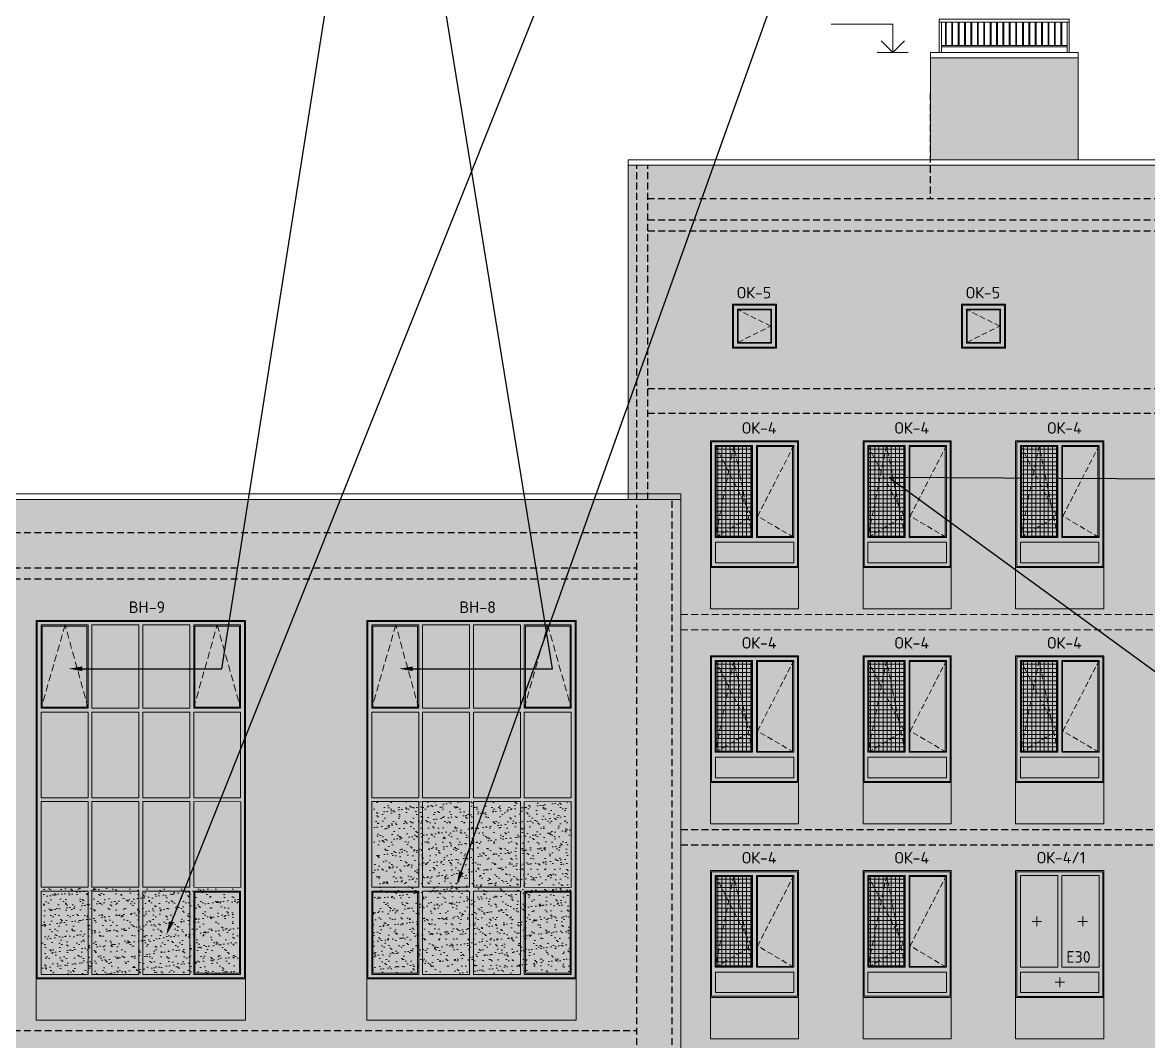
# Model space of a CAD drawing. Header units: millimetres. Extents: x -136099598 to 9192475, y 0 to 779331.
# Drawn here: x -69466 to -49032, y 292554 to 311045 of the extents above; entities that cross this region are included whole.
import ezdxf
from ezdxf import colors
from ezdxf.entities.mleader import LeaderData, LeaderLine
from ezdxf.math import Vec2, Vec3

# ---------------------------------------------------------------- set-up
doc = ezdxf.new("R2010")
doc.units = ezdxf.units.MM
doc.header["$MEASUREMENT"] = 0
doc.linetypes.add('01_base$0$DASHED2', pattern=[0.375, 0.25, -0.125])
doc.linetypes.add('ADSK_Штриховая_ш2 п1', pattern=[3, 2, -1])
doc.layers.get('0').update_dxf_attribs({"color": 250, "lineweight": 9})
doc.layers.get('Defpoints').update_dxf_attribs({"color": 8})
for name, color, linetype, lineweight, true_color in [('!_Окно_00_Штрих_Стекло', 7, 'Continuous', 0, 0x737373), ('RAL 000 80 00', 7, 'Continuous', 0, 0xb9b8b6), ('RAL 100 6030', 7, 'Continuous', 0, 0x989057), ('RAL 7016', 7, 'Continuous', 0, 0x383e42), ('RAL 90 10', 7, 'Continuous', 0, 0xf1ece1)]:
    doc.layers.add(name, color=color, linetype=linetype, lineweight=lineweight, true_color=true_color)
for name, color, linetype in [('PDF _0', 7, 'Continuous'), ('PDF _PDF _0', 7, 'Continuous'), ('PDF _Текст', 7, 'Continuous')]:
    doc.layers.add(name, color=color, linetype=linetype)
for name, color, linetype, lineweight in [('АР-Выноски', 5, 'Continuous', 5), ('Ограждение', 250, 'Continuous', 9), ('Подвал', 250, 'ADSK_Штриховая_ш2 п1', 30), ('пунктир', 251, 'Continuous', 13), ('СТЕНЫ кирпич ЛИДЕР', 250, 'Continuous', 15), ('Фасад_тонкие', 7, 'Continuous', 5), ('фасады', 7, 'Continuous', 9)]:
    doc.layers.add(name, color=color, linetype=linetype, lineweight=lineweight)
doc.styles.add('ICOCPEUR', font='isocpeur.ttf')
doc.styles.add('PDF ISOCPEUR', font='isocpeur.ttf')

# ---------------------------------------------------------------- blocks, each defined once
blk = doc.blocks.new('A$Cbb492947')
at = {"layer": '!_Окно_00_Штрих_Стекло'}
h = blk.add_hatch(color=256, dxfattribs=at)
h.dxf.hatch_style = 1
h.set_gradient(color1=(70, 92, 124), color2=(219, 225, 235), name='CURVED')
h.paths.add_polyline_path([(1493, 89), (1493, 2213), (90, 2212), (90, 88)])
at = {"layer": 'PDF _PDF _0', "lineweight": 0, "true_color": 0x636466}
h = blk.add_hatch(dxfattribs=at)
h.set_pattern_fill('ANSI37', color=251, scale=600, angle=135)
h.paths.add_polyline_path([(746, 564), (746, 2197), (105, 2196), (105, 563)])
at = {"layer": 'RAL 7016'}
h = blk.add_hatch(color=256, dxfattribs=at)
h.dxf.hatch_style = 1
h.paths.add_polyline_path([(1602, 2301), (0, 2301), (0, 0), (1602, 0)])
h.paths.add_polyline_path([(852, 2196), (1493, 2196), (1493, 564), (852, 563)], flags=16)
h.paths.add_polyline_path([(746, 2196), (746, 564), (105, 563), (105, 2196)], flags=16)
h.paths.add_polyline_path([(1512, 459), (1512, 88), (90, 88), (90, 459)], flags=16)
at = {"layer": 'PDF _0', "linetype": 'ADSK_Штриховая_ш2 п1', "lineweight": 0, "ltscale": 50}
for points in [[(766, 552), (427, 2213), (89, 548), (746, 935), (89, 2213)], [(856, 548), (1114, 548), (1513, 548), (856, 935), (1513, 2213)]]:
    blk.add_lwpolyline(points, dxfattribs=at)
at = {"layer": 'PDF _PDF _0', "lineweight": 0}
for points in [[(0, 0), (1602, 0), (1602, 2301), (0, 2301)], [(20, 20), (1582, 20), (1582, 2281), (20, 2281)], [(89, 548), (766, 548), (766, 2213), (89, 2213)], [(105, 563), (746, 564), (746, 2196), (105, 2196)], [(1513, 548), (836, 548), (836, 2213), (1513, 2213)], [(852, 563), (1493, 564), (1493, 2196), (852, 2196)], [(1512, 88), (90, 88), (90, 459), (1512, 459)]]:
    blk.add_lwpolyline(points, close=True, dxfattribs=at)
at = {"layer": 'PDF _Текст', "lineweight": 0, "insert": (574, 2429), "char_height": 210, "attachment_point": 7, "style": 'PDF ISOCPEUR'}
blk.add_mtext('ОК-4', dxfattribs=at)
blk = doc.blocks.new('A$Cbac6e4b7')
at = {"layer": 'RAL 100 6030'}
h = blk.add_hatch(color=256, dxfattribs=at)
h.dxf.hatch_style = 1
h.paths.add_polyline_path([(1602, 748), (0, 748), (0, 0), (1602, 0)])
at = {"layer": 'СТЕНЫ кирпич ЛИДЕР', "ltscale": 100}
blk.add_lwpolyline([(0, 748), (1602, 748), (1602, 0), (0, 0)], close=True, dxfattribs=at)
blk = doc.blocks.new('A$C903fc4ac')
at = {"layer": 'RAL 100 6030'}
h = blk.add_hatch(color=256, dxfattribs=at)
h.dxf.hatch_style = 1
h.paths.add_polyline_path([(3800, 0), (0, 0), (0, -748), (3800, -748)])
at = {"layer": 'СТЕНЫ кирпич ЛИДЕР', "ltscale": 100}
blk.add_lwpolyline([(0, 0), (3800, 0), (3800, -748), (0, -748)], close=True, dxfattribs=at)
blk = doc.blocks.new('A$C51732155')
at = {"layer": '!_Окно_00_Штрих_Стекло'}
h = blk.add_hatch(color=256, dxfattribs=at)
h.dxf.hatch_style = 1
h.set_gradient(color1=(70, 92, 124), color2=(219, 225, 235), name='CURVED')
h.paths.add_polyline_path([(104, 106), (693, 106), (693, 695), (104, 695)])
at = {"layer": 'RAL 7016', "ltscale": 100, "transparency": 33554687}
h = blk.add_hatch(color=256, dxfattribs=at)
h.dxf.hatch_style = 1
h.paths.add_polyline_path([(798, 798), (0, 798), (0, 0), (798, 0)])
h.paths.add_polyline_path([(693, 695), (693, 106), (104, 106), (104, 695)], flags=16)
at = {"layer": 'PDF _0', "lineweight": 0}
blk.add_lwpolyline([(89, 710), (708, 710), (709, 92), (89, 92)], close=True, dxfattribs=at)
at = {"layer": 'PDF _0', "linetype": 'ADSK_Штриховая_ш2 п1', "lineweight": 0, "ltscale": 50}
blk.add_lwpolyline([(104, 106), (693, 401), (104, 695)], dxfattribs=at)
at = {"layer": 'PDF _PDF _0', "lineweight": 0}
for points in [[(0, 0), (798, 0), (798, 798), (0, 798)], [(20, 20), (778, 20), (778, 778), (20, 778)], [(693, 106), (104, 106), (104, 695), (693, 695)]]:
    blk.add_lwpolyline(points, close=True, dxfattribs=at)
at = {"layer": 'PDF _Текст', "lineweight": 0, "insert": (81, 902), "char_height": 210, "attachment_point": 7, "style": 'PDF ISOCPEUR'}
blk.add_mtext('ОК-5', dxfattribs=at)
blk = doc.blocks.new('A$Caad776f9')
at = {"layer": '!_Окно_00_Штрих_Стекло'}
h = blk.add_hatch(color=256, dxfattribs=at)
h.dxf.hatch_style = 1
h.set_gradient(color1=(70, 92, 124), color2=(219, 225, 235), name='CURVED')
h.paths.add_polyline_path([(3620, 0), (3622, 6341), (0, 6341), (0, 0)])
at = {"layer": 'PDF _PDF _0', "lineweight": 0, "true_color": 0x636466}
h = blk.add_hatch(dxfattribs=at)
h.set_pattern_fill('AR-SAND', color=251, scale=100)
h.paths.add_polyline_path([(3600, 21), (3600, 3136), (23, 3135), (23, 20)])
at = {"layer": 'RAL 7016', "ltscale": 100, "transparency": 33554687}
h = blk.add_hatch(color=256, dxfattribs=at)
h.dxf.hatch_style = 1
h.paths.add_polyline_path([(3710, 6420), (-90, 6420), (-90, -80), (3710, -80)])
h.paths.add_polyline_path([(3620, 6341), (3620, 0), (0, 0), (0, 6341)], flags=16)
h = blk.add_hatch(color=256, dxfattribs=at)
h.dxf.hatch_style = 1
h.paths.add_polyline_path([(852, 6341), (0, 6341), (0, 4831), (852, 4831)])
h.paths.add_polyline_path([(832, 6321), (832, 4851), (20, 4851), (20, 6321)], flags=16)
h.paths.add_polyline_path([(257, 6091), (250, 6091)], flags=0)
h = blk.add_hatch(color=256, dxfattribs=at)
h.dxf.hatch_style = 1
h.paths.add_polyline_path([(922, 0), (922, 6341), (852, 6341), (852, 0)])
h = blk.add_hatch(color=256, dxfattribs=at)
h.dxf.hatch_style = 1
h.paths.add_polyline_path([(1845, 0), (1845, 6341), (1775, 6341), (1775, 0)])
h = blk.add_hatch(color=256, dxfattribs=at)
h.dxf.hatch_style = 1
h.paths.add_polyline_path([(2768, 0), (2768, 6341), (2698, 6341), (2698, 0)])
h = blk.add_hatch(color=256, dxfattribs=at)
h.dxf.hatch_style = 1
h.paths.add_polyline_path([(3620, 6341), (2768, 6341), (2768, 4831), (3620, 4831)])
h.paths.add_polyline_path([(3600, 6321), (3600, 4851), (2788, 4851), (2788, 6321)], flags=16)
h.paths.add_polyline_path([(3025, 6091), (3018, 6091)], flags=0)
h = blk.add_hatch(color=256, dxfattribs=at)
h.dxf.hatch_style = 1
h.paths.add_polyline_path([(3621, 4830), (2, 4831), (2, 4761), (3621, 4761)])
h = blk.add_hatch(color=256, dxfattribs=at)
h.dxf.hatch_style = 1
h.paths.add_polyline_path([(3619, 3205), (0, 3206), (0, 3136), (3619, 3136)])
h = blk.add_hatch(color=256, dxfattribs=at)
h.dxf.hatch_style = 1
h.paths.add_polyline_path([(3619, 1579), (0, 1580), (0, 1510), (3619, 1510)])
h = blk.add_hatch(color=256, dxfattribs=at)
h.dxf.hatch_style = 1
h.paths.add_polyline_path([(852, 1510), (0, 1510), (0, 0), (852, 0)])
h.paths.add_polyline_path([(832, 1490), (832, 20), (20, 20), (20, 1490)], flags=16)
h.paths.add_polyline_path([(257, 1260), (250, 1260)], flags=0)
h = blk.add_hatch(color=256, dxfattribs=at)
h.dxf.hatch_style = 1
h.paths.add_polyline_path([(3620, 1510), (2768, 1510), (2768, 0), (3620, 0)])
h.paths.add_polyline_path([(3600, 1490), (3600, 20), (2788, 20), (2788, 1490)], flags=16)
h.paths.add_polyline_path([(3025, 1260), (3018, 1260)], flags=0)
at = {"linetype": '01_base$0$DASHED2', "ltscale": 500}
for points in [[(852, 4831), (436, 6341), (0, 4831)], [(2768, 4831), (3194, 6341), (3620, 4831)]]:
    blk.add_lwpolyline(points, dxfattribs=at)
at = {"layer": 'PDF _0', "lineweight": 0}
for points in [[(-90, 6420), (3710, 6420), (3710, -80), (-90, -80)], [(-90, 6420), (3710, 6420), (3710, -80), (-90, -80)], [(-70, 6401), (3690, 6401), (3690, -60), (-70, -60)], [(852, 4831), (0, 4831), (0, 6341), (852, 6341)], [(1775, 4831), (922, 4831), (922, 6341), (1775, 6341)], [(2698, 4831), (1845, 4831), (1845, 6341), (2698, 6341)], [(3620, 4831), (2768, 4831), (2768, 6341), (3620, 6341)], [(20, 4851), (832, 4851), (832, 6321), (20, 6321)], [(3600, 4851), (2788, 4851), (2788, 6321), (3600, 6321)], [(852, 3206), (2, 3206), (2, 4761), (852, 4761)], [(1775, 3206), (1775, 4761), (922, 4761), (922, 3206)], [(1845, 3206), (1845, 4761), (2698, 4761), (2698, 3206)], [(2768, 3206), (3620, 3206), (3620, 4761), (2768, 4761)], [(852, 3136), (0, 3136), (0, 1580), (852, 1580)], [(1775, 3136), (1775, 1580), (922, 1580), (922, 3136)], [(1845, 3136), (1845, 1580), (2698, 1580), (2698, 3136)], [(2768, 3136), (3621, 3134), (3621, 1579), (2768, 1580)], [(852, 1510), (0, 1510), (0, 0), (852, 0)], [(20, 20), (832, 20), (832, 1490), (20, 1490)], [(1775, 1510), (922, 1510), (922, 0), (1775, 0)], [(2698, 1510), (1845, 1510), (1845, 0), (2698, 0)], [(2768, 0), (3620, 0), (3620, 1510), (2768, 1510)], [(2788, 20), (3600, 20), (3600, 1490), (2788, 1490)]]:
    blk.add_lwpolyline(points, close=True, dxfattribs=at)
at = {"layer": 'PDF _Текст', "lineweight": 0, "insert": (1590, 6558), "char_height": 210, "attachment_point": 7, "style": 'PDF ISOCPEUR'}
blk.add_mtext('ВН-8', dxfattribs=at)
blk = doc.blocks.new('A$Cc63c4c15')
at = {"ltscale": 150}
blk.add_line((2360, 550), (2360, 600), dxfattribs=at)
at = {"layer": 'Ограждение'}
for points in [[(2360, 600), (0, 601)], [(0, 550), (0, 600)], [(2360, 550), (0, 550)], [(38, 0), (38, 550), (0, 550), (0, 0), (38, 0)], [(111, 125), (111, 550)], [(127, 550), (127, 125), (127, 125)], [(227, 125), (227, 550)], [(243, 550), (243, 125), (243, 125)], [(343, 125), (343, 550)], [(359, 550), (359, 125), (359, 125)], [(459, 125), (459, 550)], [(475, 550), (475, 125), (475, 125)], [(575, 125), (575, 550)], [(591, 550), (591, 125), (591, 125)], [(691, 125), (691, 550)], [(707, 550), (707, 125), (707, 125)], [(807, 125), (807, 550)], [(823, 550), (823, 125), (823, 125)], [(923, 125), (923, 550)], [(939, 550), (939, 125), (939, 125)], [(1039, 125), (1039, 550)], [(1055, 550), (1055, 125), (1055, 125)], [(1155, 125), (1155, 550)], [(1171, 550), (1171, 125), (1171, 125)], [(1271, 125), (1271, 550)], [(1287, 550), (1287, 125), (1287, 125)], [(1387, 125), (1387, 550)], [(1403, 550), (1403, 125), (1403, 125)], [(1510, 126), (1510, 551)], [(1526, 551), (1526, 126), (1526, 126)], [(1626, 126), (1626, 551)], [(1642, 551), (1642, 126), (1642, 126)], [(1742, 126), (1742, 551)], [(1758, 551), (1758, 126), (1758, 126)], [(1858, 126), (1858, 551)], [(1874, 551), (1874, 126), (1874, 126)], [(1974, 125), (1974, 550)], [(1990, 550), (1990, 125), (1990, 125)], [(2090, 125), (2090, 550)], [(2106, 550), (2106, 125), (2106, 125)], [(2206, 125), (2206, 549)], [(2222, 549), (2222, 125), (2222, 125)], [(2360, 0), (2360, 550), (2322, 550), (2322, 0), (2360, 0)], [(2322, 100), (38, 100), (38, 125), (2322, 125)]]:
    blk.add_lwpolyline(points, dxfattribs=at)
blk = doc.blocks.new('A$C0cb0352b')
at = {"layer": '!_Окно_00_Штрих_Стекло'}
h = blk.add_hatch(color=256, dxfattribs=at)
h.dxf.hatch_style = 1
h.set_gradient(color1=(70, 92, 124), color2=(219, 225, 235), name='CURVED')
h.paths.add_polyline_path([(3710, 80), (3712, 6421), (90, 6421), (90, 80)])
at = {"layer": 'PDF _PDF _0', "lineweight": 0, "true_color": 0x636466}
h = blk.add_hatch(dxfattribs=at)
h.set_pattern_fill('AR-SAND', color=251, scale=100)
h.set_pattern_definition([(37.5, (67.42, 60), (-6.2993, 192.6824), [0, -152, 0, -170, 0, -162.5]), (7.5, (67.42, 60), (176.978, 282.215), [0, -82, 0, -137, 0, -52.5]), (327.5, (-55.58, 60), (311.414, 0.566), [0, -50, 0, -180, 0, -235]), (317.5, (-55.58, 60), (300.613, 87.768), [0, -25, 0, -118, 0, -135])])
h.paths.add_polyline_path([(3667, 81), (3667, 1641), (90, 1640), (90, 80)])
at = {"layer": 'RAL 7016', "ltscale": 100, "transparency": 33554687}
h = blk.add_hatch(color=256, dxfattribs=at)
h.dxf.hatch_style = 1
h.paths.add_polyline_path([(3800, 6500), (0, 6500), (0, 0), (3800, 0)])
h.paths.add_polyline_path([(3710, 6421), (3710, 80), (90, 80), (90, 6421)], flags=16)
h = blk.add_hatch(color=256, dxfattribs=at)
h.dxf.hatch_style = 1
h.paths.add_polyline_path([(942, 6421), (90, 6421), (90, 4911), (942, 4911)])
h.paths.add_polyline_path([(922, 6401), (922, 4931), (110, 4931), (110, 6401)], flags=16)
h.paths.add_polyline_path([(347, 6171), (340, 6171)], flags=0)
h = blk.add_hatch(color=256, dxfattribs=at)
h.dxf.hatch_style = 1
h.paths.add_polyline_path([(1012, 80), (1012, 6421), (942, 6421), (942, 80)])
h = blk.add_hatch(color=256, dxfattribs=at)
h.dxf.hatch_style = 1
h.paths.add_polyline_path([(1935, 80), (1935, 6421), (1865, 6421), (1865, 80)])
h = blk.add_hatch(color=256, dxfattribs=at)
h.dxf.hatch_style = 1
h.paths.add_polyline_path([(2858, 80), (2858, 6421), (2788, 6421), (2788, 80)])
h = blk.add_hatch(color=256, dxfattribs=at)
h.dxf.hatch_style = 1
h.paths.add_polyline_path([(3710, 6421), (2858, 6421), (2858, 4911), (3710, 4911)])
h.paths.add_polyline_path([(3690, 6401), (3690, 4931), (2878, 4931), (2878, 6401)], flags=16)
h.paths.add_polyline_path([(3115, 6171), (3108, 6171)], flags=0)
h = blk.add_hatch(color=256, dxfattribs=at)
h.dxf.hatch_style = 1
h.paths.add_polyline_path([(3711, 4910), (92, 4911), (92, 4841), (3711, 4841)])
h = blk.add_hatch(color=256, dxfattribs=at)
h.dxf.hatch_style = 1
h.paths.add_polyline_path([(3709, 3285), (90, 3286), (90, 3216), (3709, 3216)])
h = blk.add_hatch(color=256, dxfattribs=at)
h.dxf.hatch_style = 1
h.paths.add_polyline_path([(3709, 1659), (90, 1660), (90, 1590), (3709, 1590)])
h = blk.add_hatch(color=256, dxfattribs=at)
h.dxf.hatch_style = 1
h.paths.add_polyline_path([(3710, 1590), (2858, 1590), (2858, 80), (3710, 80)])
h.paths.add_polyline_path([(3690, 1570), (3690, 100), (2878, 100), (2878, 1570)], flags=16)
h.paths.add_polyline_path([(3115, 1340), (3108, 1340)], flags=0)
at = {"linetype": '01_base$0$DASHED2', "ltscale": 500}
for points in [[(942, 4911), (526, 6421), (90, 4911)], [(2858, 4911), (3284, 6421), (3710, 4911)]]:
    blk.add_lwpolyline(points, dxfattribs=at)
at = {"layer": 'PDF _0', "lineweight": 0}
for points in [[(0, 6500), (3800, 6500), (3800, 0), (0, 0)], [(0, 6500), (3800, 6500), (3800, 0), (0, 0)], [(20, 6481), (3780, 6481), (3780, 20), (20, 20)], [(942, 4911), (90, 4911), (90, 6421), (942, 6421)], [(110, 4931), (922, 4931), (922, 6401), (110, 6401)], [(1865, 4911), (1012, 4911), (1012, 6421), (1865, 6421)], [(2788, 4911), (1935, 4911), (1935, 6421), (2788, 6421)], [(3710, 4911), (2858, 4911), (2858, 6421), (3710, 6421)], [(3690, 4931), (2878, 4931), (2878, 6401), (3690, 6401)], [(942, 3286), (92, 3286), (92, 4841), (942, 4841)], [(1865, 3286), (1865, 4841), (1012, 4841), (1012, 3286)], [(1935, 3286), (1935, 4841), (2788, 4841), (2788, 3286)], [(2858, 3286), (3710, 3286), (3710, 4841), (2858, 4841)], [(942, 3216), (90, 3216), (90, 1660), (942, 1660)], [(1865, 3216), (1865, 1660), (1012, 1660), (1012, 3216)], [(1935, 3216), (1935, 1660), (2788, 1660), (2788, 3216)], [(2858, 3216), (3711, 3214), (3711, 1659), (2858, 1660)], [(942, 1590), (90, 1590), (90, 80), (942, 80)], [(1865, 1590), (1012, 1590), (1012, 80), (1865, 80)], [(2788, 1590), (1935, 1590), (1935, 80), (2788, 80)], [(2858, 80), (3710, 80), (3710, 1590), (2858, 1590)], [(2878, 100), (3690, 100), (3690, 1570), (2878, 1570)]]:
    blk.add_lwpolyline(points, close=True, dxfattribs=at)
at = {"layer": 'PDF _Текст', "lineweight": 0, "insert": (1680, 6638), "char_height": 210, "attachment_point": 7, "style": 'PDF ISOCPEUR'}
blk.add_mtext('ВН-9', dxfattribs=at)
blk = doc.blocks.new('A$C62938759')
at = {"layer": '!_Окно_00_Штрих_Стекло'}
h = blk.add_hatch(color=256, dxfattribs=at)
h.dxf.hatch_style = 1
h.set_gradient(color1=(70, 92, 124), color2=(219, 225, 235), name='CURVED')
h.paths.add_polyline_path([(-1095, 513), (-332, 513), (-334, -1151), (-1095, -1151)])
h.paths.add_polyline_path([(499, 513), (-263, 512), (-263, -1151), (499, -1152)])
h.paths.add_polyline_path([(-1094, -1239), (498, -1241), (497, -1611), (-1094, -1609)])
at = {"layer": 'RAL 7016'}
h = blk.add_hatch(color=256, dxfattribs=at)
h.dxf.hatch_style = 1
h.paths.add_polyline_path([(503, 601), (-1099, 601), (-1099, -1700), (503, -1700)])
h.paths.add_polyline_path([(-262, 513), (415, 513), (413, -1151), (-264, -1152)], flags=16)
h.paths.add_polyline_path([(-333, 513), (-333, -1151), (-1010, -1151), (-1010, 513)], flags=16)
h.paths.add_polyline_path([(413, -1241), (413, -1610), (-1009, -1609), (-1009, -1239)], flags=16)
at = {"layer": 'PDF _PDF _0', "lineweight": 0}
for p, q in [((-800, -319), (-628, -319)), ((-714, -233), (-714, -405)), ((32, -319), (204, -319)), ((118, -233), (118, -405)), ((-383, -1425), (-210, -1425)), ((-297, -1339), (-297, -1511))]:
    blk.add_line(p, q, dxfattribs=at)
for points in [[(-1099, -1700), (503, -1700), (503, 601), (-1099, 601)], [(-1079, -1680), (483, -1680), (483, 581), (-1079, 581)], [(-1010, -1151), (-333, -1151), (-333, 513), (-1010, 513)], [(414, -1151), (-263, -1151), (-263, 513), (414, 513)], [(413, -1612), (-1009, -1608), (-1009, -1240), (413, -1240)]]:
    blk.add_lwpolyline(points, close=True, dxfattribs=at)
at = {"layer": 'PDF _Текст', "lineweight": 0, "insert": (-713, 732), "char_height": 210, "attachment_point": 7, "style": 'PDF ISOCPEUR'}
blk.add_mtext('ОК-4/1', dxfattribs=at)
at = {"layer": 'PDF _Текст', "color": 1, "lineweight": 0, "insert": (-180, -1069), "char_height": 210, "attachment_point": 7, "style": 'PDF ISOCPEUR'}
blk.add_mtext('E30', dxfattribs=at)

msp = doc.modelspace()

# ---------------------------------------------------------------- hatches: boundary and pattern name
at = {"layer": 'RAL 000 80 00'}
h = msp.add_hatch(color=256, dxfattribs=at)
h.dxf.hatch_style = 1
h.paths.add_polyline_path([(-52988, 310403.6), (-50307.9, 310403.6), (-50307.7, 308553.5), (-52987.8, 308553.5)])
h = msp.add_hatch(color=256, dxfattribs=at)
h.dxf.hatch_style = 1
h.paths.add_polyline_path([(-57517.7, 302392), (-58477.7, 302392), (-58477.7, 308452.4), (-40607.7, 308454.7), (-40607.7, 288803.3), (-57517.7, 288803.3)])
at = {"layer": 'RAL 90 10', "ltscale": 100, "transparency": 33554687}
h = msp.add_hatch(color=256, dxfattribs=at)
h.dxf.hatch_style = 1
h.paths.add_polyline_path([(-57517.7, 302392), (-81812.7, 302392), (-81814.6, 288803.3), (-57517.7, 288803.3)])

# ---------------------------------------------------------------- linework, layer by layer
at = {"ltscale": 150}
for p, q in [((-53391.5, 310503.9), (-53955, 310503.9)), ((-58477.7, 302392), (-58477.7, 308453.6)), ((-57517.7, 288264.7), (-57517.7, 302392))]:
    msp.add_line(p, q, dxfattribs=at)
at = {"layer": 'Defpoints', "color": 2, "linetype": '01_base$0$DASHED2', "ltscale": 500}
for p, q in [((-52992.2, 309755.3), (-52992.2, 307853.6)), ((-58317.7, 302392), (-58317.7, 308453.6)), ((-58117.7, 302392), (-58117.7, 308453.6)), ((-58118.9, 307853.6), (-30934.9, 307853.6)), ((-58118.7, 307463.6), (-30934.9, 307463.6)), ((-58118.6, 307263.6), (-30934.9, 307263.6)), ((-58117.9, 304403.6), (-30934.9, 304403.6)), ((-58117.7, 303953.6), (-30934.9, 303953.6)), ((-58317.7, 288553.6), (-58317.7, 302292)), ((-57677.7, 288553.6), (-57677.7, 302392)), ((-81812.7, 301792, -1.8), (-58317.7, 301792)), ((-81812.7, 301152, -1.8), (-58317.7, 301152)), ((-81812.7, 300952, -1.8), (-58317.7, 300952)), ((-57517.7, 296403.6), (-30935.6, 296403.6)), ((-57517.7, 296123.6), (-30935.6, 296123.6)), ((-81812.7, 292752, -0.6), (-58317.7, 292752))]:
    msp.add_line(p, q, dxfattribs=at)
at = {"layer": 'пунктир', "linetype": '01_base$0$DASHED2', "ltscale": 500}
for p, q in [((-57517.7, 300303.6), (-30935.6, 300303.6)), ((-57517.7, 300023.6), (-30935.6, 300023.6))]:
    msp.add_line(p, q, dxfattribs=at)
at = {"layer": 'СТЕНЫ кирпич ЛИДЕР', "ltscale": 100}
msp.add_line((-58479.8, 308453.6), (-30575.6, 308453.6), dxfattribs=at)
at = {"layer": 'Фасад_тонкие', "lineweight": 0}
msp.add_lwpolyline([(-54789, 311013.8), (-53673.3, 311013.9), (-53673.3, 310503.9), (-53459.9, 310712.9), (-53673.3, 310503.9), (-53882.2, 310712.8)], dxfattribs=at)
at = {"layer": 'фасады', "ltscale": 150, "elevation": 0}
msp.add_lwpolyline([(-52988.1, 310503.6), (-50307.8, 310503.6), (-50307.8, 310403.6), (-52988.1, 310403.6)], close=True, dxfattribs=at)
at = {"layer": 'фасады', "ltscale": 150}
for points in [[(-52987.9, 308553.5), (-50307.8, 308553.5), (-50307.8, 310403.6), (-52987.9, 310403.6)], [(-58477.7, 308553.5), (-30575.6, 308553.5), (-30575.6, 308453.6), (-58477.7, 308453.6)], [(-106652.7, 302491.9), (-57517.7, 302491.9), (-57517.7, 302392), (-106652.7, 302392)]]:
    msp.add_lwpolyline(points, close=True, dxfattribs=at)

# ---------------------------------------------------------------- block references
at = {"ltscale": 150}
for name, p in [('A$Cc63c4c15', (-52829.2, 310503.6)), ('A$Caad776f9', (-63127.7, 293772)), ('A$C62938759', (-50343.9, 295053.3)), ('A$C903fc4ac', (-69217.7, 293692, -0.2)), ('A$C903fc4ac', (-63217.7, 293692))]:
    msp.add_blockref(name, p, dxfattribs=at)
at = {"color": 18, "ltscale": 150, "true_color": 0x000000}
msp.add_blockref('A$C0cb0352b', (-69217.7, 293692, -0.2), dxfattribs=at)
at = {"layer": 'Подвал', "ltscale": 150}
for name, p in [('A$C51732155', (-56581, 305135.4)), ('A$C51732155', (-52426, 305135.4)), ('A$Cbb492947', (-56982.7, 301153.6)), ('A$Cbb492947', (-54212.7, 301153.6)), ('A$Cbb492947', (-51442.7, 301153.6)), ('A$Cbac6e4b7', (-56982.7, 300405.1)), ('A$Cbac6e4b7', (-54212.7, 300405.1)), ('A$Cbac6e4b7', (-51442.7, 300405.1)), ('A$Cbb492947', (-56982.7, 297253.6)), ('A$Cbb492947', (-54212.7, 297253.6)), ('A$Cbb492947', (-51442.7, 297253.6)), ('A$Cbac6e4b7', (-56982.7, 296505.1)), ('A$Cbac6e4b7', (-54212.7, 296505.1)), ('A$Cbac6e4b7', (-51442.7, 296505.1)), ('A$Cbb492947', (-56982.7, 293353.6)), ('A$Cbb492947', (-54212.7, 293353.6)), ('A$Cbac6e4b7', (-56982.7, 292605.1)), ('A$Cbac6e4b7', (-54212.7, 292605.1)), ('A$Cbac6e4b7', (-51442.7, 292605.1))]:
    msp.add_blockref(name, p, dxfattribs=at)

# ---------------------------------------------------------------- leaders
at = {"layer": 'АР-Выноски'}
ml = msp.add_multileader_mtext('Standard', dxfattribs=at)
ml.set_content('Восстановление лестницы типа П1-1, ширина 750 мм, высота ограждения 1200мм. Высота ступени 400 мм заводского изготовления.', color=256, style='ICOCPEUR')
ml.set_leader_properties()
ml.build(insert=Vec2(0, 0))
ml.multileader.update_dxf_attribs({"text_left_attachment_type": 6, "text_right_attachment_type": 6, "dogleg_length": 309.1, "arrow_head_size": 250})
ctx = ml.context
ctx.base_point, ctx.char_height, ctx.arrow_head_size, ctx.landing_gap_size, ctx.plane_origin = Vec3(-67299.1, 319430.6), 250, 250, 25, Vec3(-82303.8, 305528.2)
ctx.left_attachment, ctx.right_attachment = 6, 6
notes = []
notes.append((ctx, [(0, (1, 1, 0), (-67608.2, 319430.6), (1, 0), 309.1, [(0, [(-71530.9, 305850.8)], 0, [])])]))
ctx.mtext.insert, ctx.mtext.width, ctx.mtext.defined_height, ctx.mtext.flow_direction = Vec3(-67274.1, 319730.6), 9186.444, 5775.2, 5
ml = msp.add_multileader_mtext('Standard', dxfattribs=at)
ml.set_content('Окно открывающееся, открывание обеспечивается механическим устройством д/дистанц. открывания изнутри без ключа. ', color=256, style='ICOCPEUR')
ml.set_leader_properties()
ml.build(insert=Vec2(0, 0))
ml.multileader.update_dxf_attribs({"text_left_attachment_type": 6, "text_right_attachment_type": 6, "dogleg_length": 100, "arrow_head_size": 250})
ctx = ml.context
ctx.base_point, ctx.char_height, ctx.arrow_head_size, ctx.landing_gap_size, ctx.plane_origin = Vec3(-62797.2, 318089.2, -0.2), 250, 250, 25, Vec3(-49162.6, 315244, -0.2)
ctx.left_attachment, ctx.right_attachment = 6, 6
notes.append((ctx, [(0, (1, 1, 0), (-62897.2, 318089.2, -0.2), (1, 0), 100, [(1, [(-68633.2, 299318.3, -0.2), (-65849, 299318.3, -0.2)], 0, [])])]))
ctx.mtext.insert, ctx.mtext.width, ctx.mtext.defined_height, ctx.mtext.flow_direction = Vec3(-62772.2, 318414.2, -0.2), 7698.098, 2741.7, 5
ml = msp.add_multileader_mtext('Standard', dxfattribs=at)
ml.set_content('Окно открывающееся, открывание обеспечивается механическим устройством д/дистанц. открывания изнутри без ключа. ', color=256, style='ICOCPEUR')
ml.set_leader_properties()
ml.build(insert=Vec2(0, 0))
ml.multileader.update_dxf_attribs({"text_left_attachment_type": 6, "text_right_attachment_type": 6, "dogleg_length": 100, "arrow_head_size": 250})
ctx = ml.context
ctx.base_point, ctx.char_height, ctx.arrow_head_size, ctx.landing_gap_size, ctx.plane_origin = Vec3(-62797.2, 318089.2, -0.2), 250, 250, 25, Vec3(-43162.6, 315244, -0.2)
ctx.left_attachment, ctx.right_attachment = 6, 6
notes.append((ctx, [(0, (1, 1, 0), (-62897.2, 318089.2, -0.2), (1, 0), 100, [(1, [(-62633.2, 299318.3, -0.2), (-59849, 299318.3, -0.2)], 0, [])])]))
ctx.mtext.insert, ctx.mtext.width, ctx.mtext.defined_height, ctx.mtext.flow_direction = Vec3(-62772.2, 318414.2, -0.2), 7698.098, 2741.7, 5
ml = msp.add_multileader_mtext('Standard', dxfattribs=at)
ml.set_content('покрытие стеклопакетов матовой пленкой в заводских условиях до отм. 2500мм от у.ч.п', color=256, style='ICOCPEUR')
ml.set_leader_properties()
ml.build(insert=Vec2(0, 0))
ml.multileader.update_dxf_attribs({"text_left_attachment_type": 6, "text_right_attachment_type": 6, "dogleg_length": 100, "arrow_head_size": 250})
ctx = ml.context
ctx.base_point, ctx.char_height, ctx.arrow_head_size, ctx.landing_gap_size, ctx.plane_origin = Vec3(-58238.4, 315785.7, -0.2), 250, 250, 25, Vec3(-63091.2, 294426.8, -0.2)
ctx.left_attachment, ctx.right_attachment = 6, 6
notes.append((ctx, [(1, (1, 1, 0), (-58338.4, 315785.7, -0.2), (1, 0), 100, [(0, [(-66856.5, 294487.2, -0.2)], 0, [])])]))
ctx.mtext.insert, ctx.mtext.width, ctx.mtext.defined_height, ctx.mtext.flow_direction = Vec3(-58213.4, 316110.7, -0.2), 5253.394, 1756.8, 5
ml = msp.add_multileader_mtext('Standard', dxfattribs=at)
ml.set_content('покрытие стеклопакетов матовой пленкой в заводских условиях до отм. 4100мм от у.ч.п', color=256, style='ICOCPEUR')
ml.set_leader_properties()
ml.build(insert=Vec2(0, 0))
ml.multileader.update_dxf_attribs({"text_left_attachment_type": 6, "text_right_attachment_type": 6, "dogleg_length": 100, "arrow_head_size": 250})
ctx = ml.context
ctx.base_point, ctx.char_height, ctx.arrow_head_size, ctx.landing_gap_size, ctx.plane_origin = Vec3(-54723.1, 314315.7, -0.2), 250, 250, 25, Vec3(-57822.4, 295334.7, -0.2)
ctx.left_attachment, ctx.right_attachment = 6, 6
notes.append((ctx, [(1, (1, 1, 0), (-54823.1, 314315.7, -0.2), (1, 0), 100, [(0, [(-61587.6, 295395.1, -0.2)], 0, [])])]))
ctx.mtext.insert, ctx.mtext.width, ctx.mtext.defined_height, ctx.mtext.flow_direction = Vec3(-54698.1, 314640.7, -0.2), 5253.394, 1756.8, 5
ml = msp.add_multileader_mtext('Standard', dxfattribs=at)
ml.set_content('\\A1;Установка маскитных сеток на поворотно-откидные створки, в весенний, летний и осенний период.', color=256, style='ICOCPEUR')
ml.set_leader_properties()
ml.build(insert=Vec2(0, 0))
ml.multileader.update_dxf_attribs({"text_left_attachment_type": 6, "text_right_attachment_type": 6, "dogleg_length": 100, "arrow_head_size": 250})
ctx = ml.context
ctx.base_point, ctx.char_height, ctx.arrow_head_size, ctx.landing_gap_size, ctx.plane_origin = Vec3(-42838.2, 310709.8), 250, 250, 25, Vec3(-36593.2, 312551.1)
ctx.left_attachment, ctx.right_attachment = 6, 6
notes.append((ctx, [(1, (1, 1, 0), (-43143.7, 310709.8), (1, 0), 305.4, [(2, [(-42757.9, 302727.4), (-53736, 302789.7), (-48220, 298758.6)], 0, [])])]))
ctx.mtext.insert, ctx.mtext.width, ctx.mtext.defined_height, ctx.mtext.flow_direction = Vec3(-42813.2, 311034.8), 7622.924, 230, 5
ml = msp.add_multileader_mtext('Standard', dxfattribs=at)
ml.set_content('\\A1;Ст-3', color=256, style='ICOCPEUR')
ml.set_leader_properties()
ml.build(insert=Vec2(0, 0))
ml.multileader.update_dxf_attribs({"text_left_attachment_type": 6, "text_right_attachment_type": 6, "dogleg_length": 100, "arrow_head_size": 250})
ctx = ml.context
ctx.base_point, ctx.char_height, ctx.arrow_head_size, ctx.landing_gap_size, ctx.plane_origin = Vec3(-70695, 303310.5, -1.1), 250, 250, 25, Vec3(-75892, 303376, -1.1)
ctx.left_attachment, ctx.right_attachment = 6, 6
notes.append((ctx, [(1, (1, 1, 0), (-70949.7, 303310.5, -1.1), (1, 0), 254.7, [(0, [(-71232.9, 303981, -1.1)], 0, [])])]))
ctx.mtext.insert, ctx.mtext.width, ctx.mtext.flow_direction = Vec3(-70670, 303610.5, -1.1), 4074.825, 5
for ctx, leaders in notes:
    for number, flags, end, landing, length, lines in leaders:
        leader = LeaderData()
        leader.index, (leader.has_last_leader_line, leader.has_dogleg_vector, leader.attachment_direction) = number, flags
        leader.last_leader_point, leader.dogleg_vector, leader.dogleg_length = Vec3(end), Vec3(landing), length
        for number, points, colour, breaks in lines:
            line = LeaderLine()
            line.index, line.vertices, line.color, line.breaks = number, Vec3.list(points), colors.encode_raw_color(colour), breaks
            leader.lines.append(line)
        ctx.leaders.append(leader)

doc.saveas('drawing.dxf')
